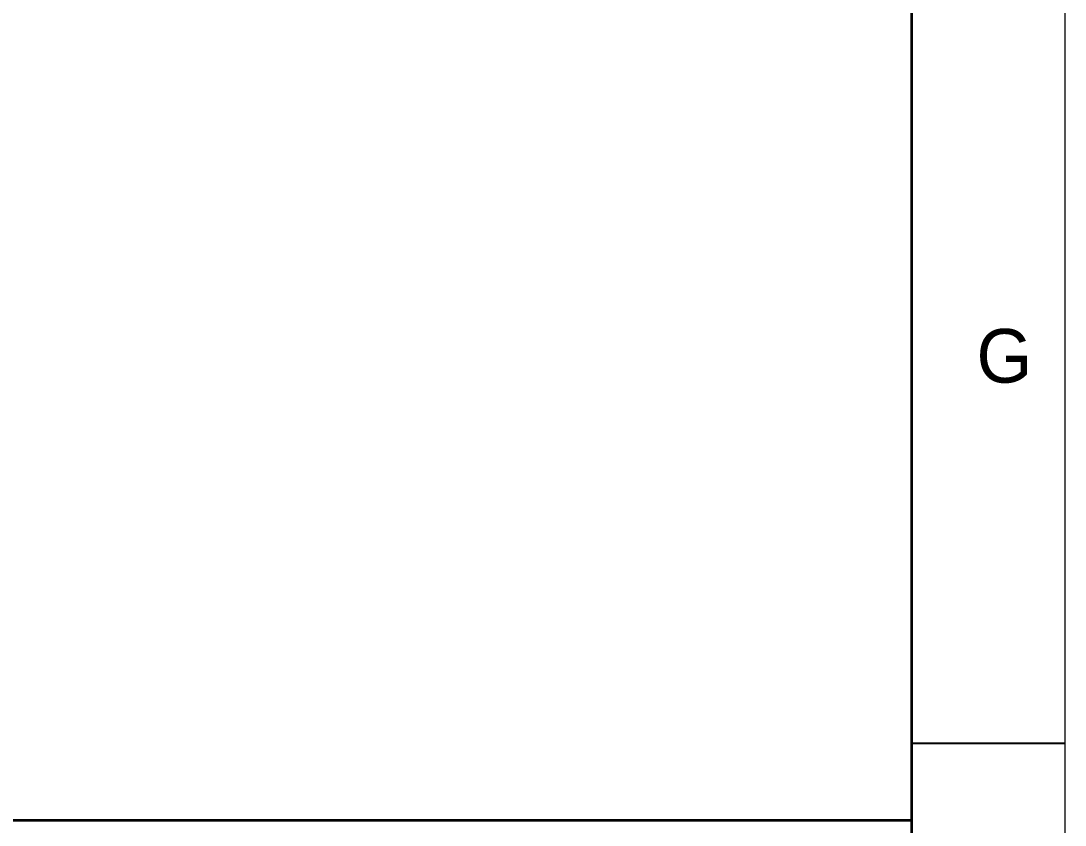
# Model space of a CAD drawing. Extents: x 1129386 to 1341523, y 309636 to 351636.
# Drawn here: x 1334717 to 1341523, y 315104 to 320346 of the extents above; entities that cross this region are included whole.
import ezdxf

# ---------------------------------------------------------------- set-up
doc = ezdxf.new("R2010")
doc.units = 0
doc.header["$LTSCALE"] = 1000
doc.header["$MEASUREMENT"] = 0
doc.linetypes.add('SLD-实线', pattern=[0, 0])
doc.layers.add('实线层', color=7, linetype='SLD-实线', lineweight=35)
doc.layers.add('细线层', color=7, linetype='SLD-实线')
doc.styles.add('SLDTEXTSTYLE1', font='')
doc.styles.get('SLDTEXTSTYLE1').set_extended_font_data('汉仪长仿宋体')

msp = doc.modelspace()

# ---------------------------------------------------------------- linework, layer by layer
at = {"color": 7, "linetype": 'SLD-实线', "lineweight": 18}
msp.add_line((1341523.1, 309635.9), (1341523.1, 351635.9), dxfattribs=at)
at = {"layer": '实线层', "color": 7, "lineweight": 35}
for p, q in [((1340523.1, 310635.9), (1340523.1, 350635.9)), ((1322523.1, 315135.9), (1340523.1, 315135.9))]:
    msp.add_line(p, q, dxfattribs=at)
at = {"layer": '细线层'}
msp.add_line((1341523.1, 315635.9), (1340523.1, 315635.9), dxfattribs=at)

# ---------------------------------------------------------------- texts
at = {"color": 7, "linetype": 'SLD-实线', "lineweight": 18, "insert": (1341127.5, 318337.9), "char_height": 350, "attachment_point": 2, "style": 'SLDTEXTSTYLE1'}
msp.add_mtext('G', dxfattribs=at)

doc.saveas('drawing.dxf')
